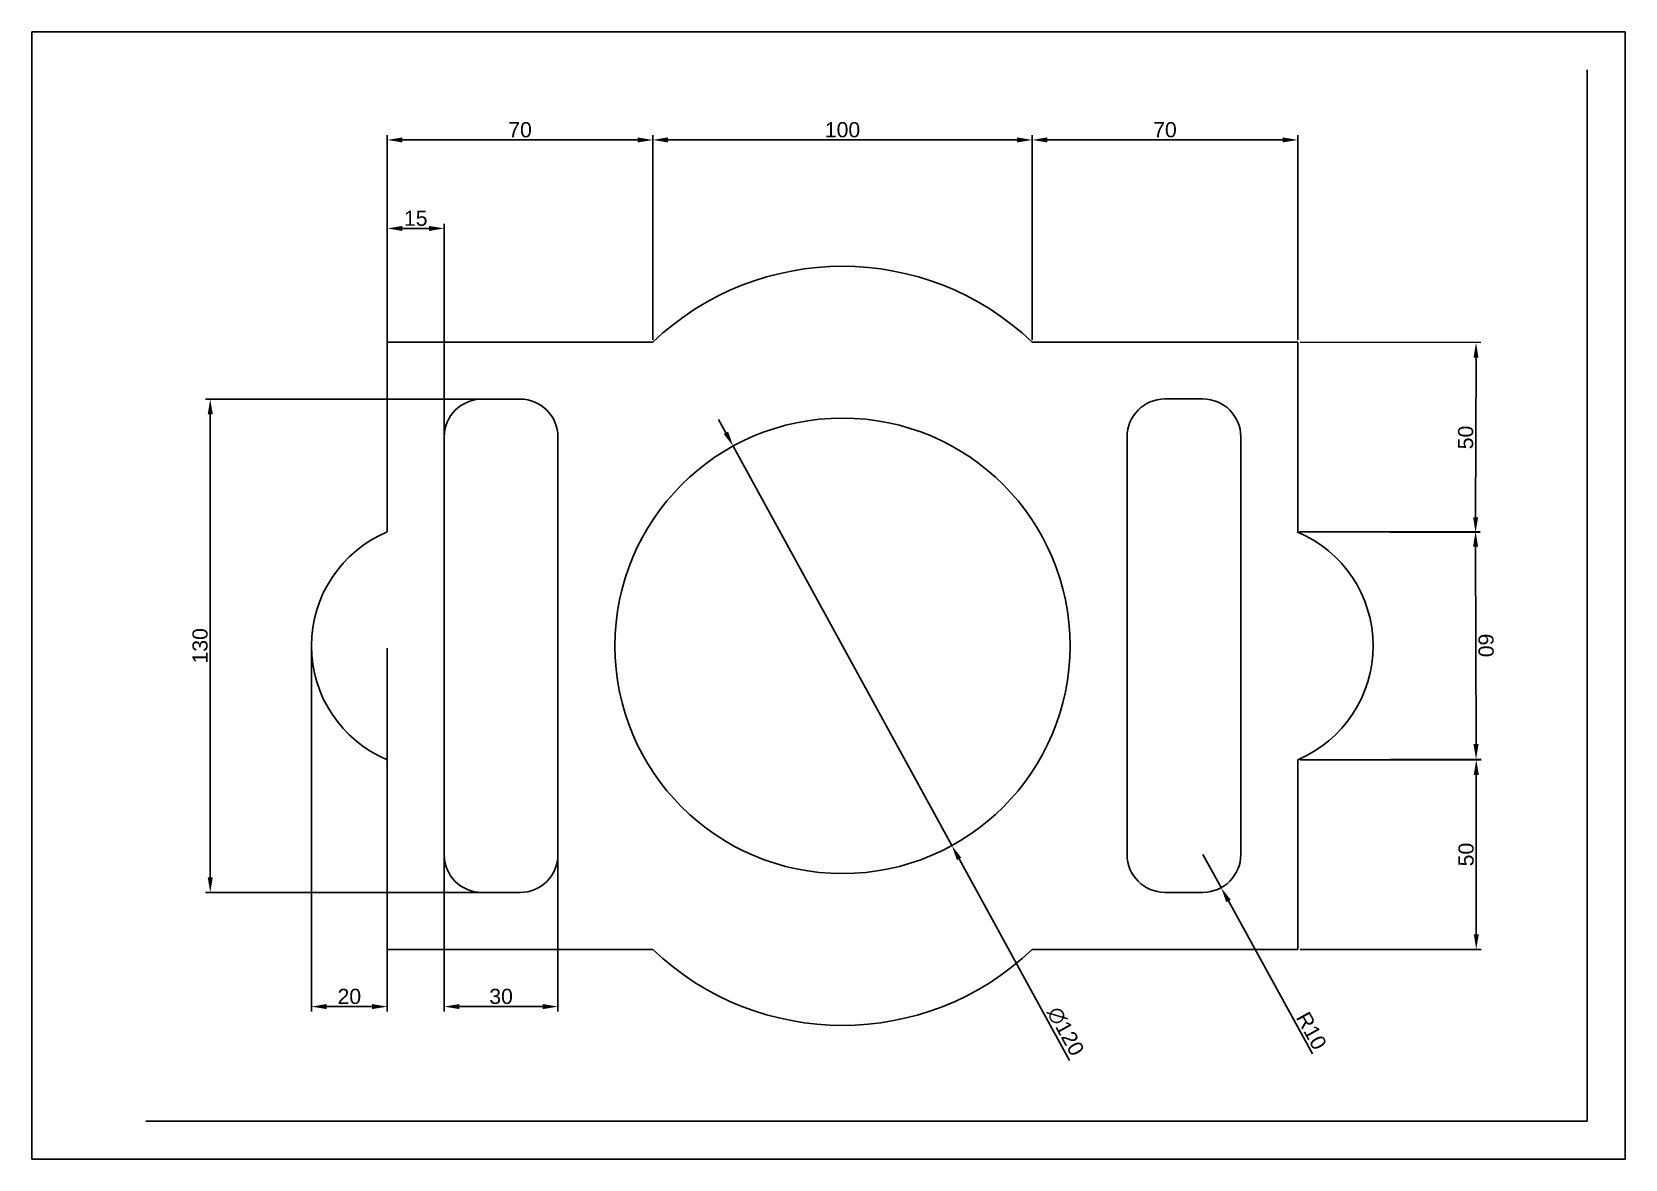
# Paper-space layout 'Presentación2' of a CAD drawing. Header units: millimetres. Extents: x -8 to 412, y -20 to 277.
import ezdxf

# ---------------------------------------------------------------- set-up
doc = ezdxf.new("R2010")
doc.units = ezdxf.units.MM
doc.layers.add('cotas', color=170, linetype='Continuous')
doc.styles.get("Standard").update_dxf_attribs({"font": 'arial.ttf'})
doc.dimstyles.new('ISO-25', dxfattribs={"dimtxt": 4, "dimasz": 4, "dimexe": 1.25, "dimexo": 0.625, "dimtad": 1, "dimtxsty": 'Standard', "dimcen": 2.5, "dimadec": 0, "dimazin": 0, "dimtfac": 1, "dimtmove": 0, "dimatfit": 3, "dimfxl": 1, "dimarcsym": 0})

# ---------------------------------------------------------------- blocks, each defined once
blk = doc.blocks.new('*D45')
at = {"layer": 'cotas', "color": 0, "lineweight": -2, "transparency": 16777216}
for p, q in [((115.48, 179.97), (38.19, 179.97)), ((39.44, 175.97), (39.44, 53.97)), ((115.48, 49.97), (38.19, 49.97))]:
    blk.add_line(p, q, dxfattribs=at)
at = {"layer": 'cotas', "color": 0, "transparency": 16777216}
for points in [[(38.77, 175.97), (40.11, 175.97), (39.44, 179.97)], [(38.77, 53.97), (40.11, 53.97), (39.44, 49.97)]]:
    blk.add_solid(points, dxfattribs=at)
at = {"layer": 'Defpoints', "color": 0, "transparency": 16777216}
for p in [(116.11, 179.97), (39.44, 49.97), (116.11, 49.97)]:
    blk.add_point(p, dxfattribs=at)
at = {"layer": 'cotas', "color": 0, "transparency": 16777216, "insert": (36.77, 114.97), "char_height": 4, "attachment_point": 5, "rotation": 90}
blk.add_mtext('130', dxfattribs=at)
blk = doc.blocks.new('*D46')
at = {"layer": 'cotas', "color": 0, "lineweight": -2, "transparency": 16777216}
for p, q in [((101.11, 59.34), (101.11, 18.66)), ((131.11, 59.34), (131.11, 18.66)), ((105.11, 19.91), (127.11, 19.91))]:
    blk.add_line(p, q, dxfattribs=at)
at = {"layer": 'cotas', "color": 0, "transparency": 16777216}
for points in [[(105.11, 20.58), (105.11, 19.25), (101.11, 19.91)], [(127.11, 20.58), (127.11, 19.25), (131.11, 19.91)]]:
    blk.add_solid(points, dxfattribs=at)
at = {"layer": 'Defpoints', "color": 0, "transparency": 16777216}
for p in [(101.11, 59.97), (131.11, 59.97), (131.11, 19.91)]:
    blk.add_point(p, dxfattribs=at)
at = {"layer": 'cotas', "color": 0, "transparency": 16777216, "insert": (116.11, 22.58), "char_height": 4, "attachment_point": 5}
blk.add_mtext('30', dxfattribs=at)
blk = doc.blocks.new('*D47')
at = {"layer": 'cotas', "color": 0, "lineweight": -2, "transparency": 16777216}
for p, q in [((66.11, 114.34), (66.11, 18.66)), ((86.11, 114.34), (86.11, 18.66)), ((82.11, 19.91), (70.11, 19.91))]:
    blk.add_line(p, q, dxfattribs=at)
at = {"layer": 'cotas', "color": 0, "transparency": 16777216}
for points in [[(70.11, 20.58), (70.11, 19.25), (66.11, 19.91)], [(82.11, 20.58), (82.11, 19.25), (86.11, 19.91)]]:
    blk.add_solid(points, dxfattribs=at)
at = {"layer": 'Defpoints', "color": 0, "transparency": 16777216}
for p in [(66.11, 114.97), (86.11, 114.97), (66.11, 19.91)]:
    blk.add_point(p, dxfattribs=at)
at = {"layer": 'cotas', "color": 0, "transparency": 16777216, "insert": (76.11, 22.58), "char_height": 4, "attachment_point": 5}
blk.add_mtext('20', dxfattribs=at)
blk = doc.blocks.new('*D48')
at = {"layer": 'cotas', "color": 0, "lineweight": -2, "transparency": 16777216}
for p, q in [((86.11, 170.59), (86.11, 226.19)), ((90.11, 224.94), (97.11, 224.94)), ((101.11, 170.59), (101.11, 226.19))]:
    blk.add_line(p, q, dxfattribs=at)
at = {"layer": 'cotas', "color": 0, "transparency": 16777216}
for points in [[(90.11, 225.6), (90.11, 224.27), (86.11, 224.94)], [(97.11, 225.6), (97.11, 224.27), (101.11, 224.94)]]:
    blk.add_solid(points, dxfattribs=at)
at = {"layer": 'Defpoints', "color": 0, "transparency": 16777216}
for p in [(101.11, 224.94), (86.11, 169.97), (101.11, 169.97)]:
    blk.add_point(p, dxfattribs=at)
at = {"layer": 'cotas', "color": 0, "transparency": 16777216, "insert": (93.61, 227.6), "char_height": 4, "attachment_point": 5}
blk.add_mtext('15', dxfattribs=at)
blk = doc.blocks.new('*D49')
at = {"layer": 'cotas', "color": 0, "lineweight": -2, "transparency": 16777216}
for p, q in [((86.11, 195.59), (86.11, 249.5)), ((90.11, 248.25), (152.11, 248.25)), ((156.11, 195.59), (156.11, 249.5))]:
    blk.add_line(p, q, dxfattribs=at)
at = {"layer": 'cotas', "color": 0, "transparency": 16777216}
for points in [[(90.11, 248.92), (90.11, 247.59), (86.11, 248.25)], [(152.11, 248.92), (152.11, 247.59), (156.11, 248.25)]]:
    blk.add_solid(points, dxfattribs=at)
at = {"layer": 'Defpoints', "color": 0, "transparency": 16777216}
for p in [(156.11, 248.25), (86.11, 194.97), (156.11, 194.97)]:
    blk.add_point(p, dxfattribs=at)
at = {"layer": 'cotas', "color": 0, "transparency": 16777216, "insert": (121.11, 250.92), "char_height": 4, "attachment_point": 5}
blk.add_mtext('70', dxfattribs=at)
blk = doc.blocks.new('*D50')
at = {"layer": 'cotas', "color": 0, "lineweight": -2, "transparency": 16777216}
for p, q in [((156.11, 195.59), (156.11, 249.51)), ((160.11, 248.26), (252.11, 248.26)), ((256.11, 195.59), (256.11, 249.51))]:
    blk.add_line(p, q, dxfattribs=at)
at = {"layer": 'cotas', "color": 0, "transparency": 16777216}
for points in [[(160.11, 248.93), (160.11, 247.59), (156.11, 248.26)], [(252.11, 248.93), (252.11, 247.59), (256.11, 248.26)]]:
    blk.add_solid(points, dxfattribs=at)
at = {"layer": 'Defpoints', "color": 0, "transparency": 16777216}
for p in [(256.11, 248.26), (156.11, 194.97), (256.11, 194.97)]:
    blk.add_point(p, dxfattribs=at)
at = {"layer": 'cotas', "color": 0, "transparency": 16777216, "insert": (206.11, 250.93), "char_height": 4, "attachment_point": 5}
blk.add_mtext('100', dxfattribs=at)
blk = doc.blocks.new('*D51')
at = {"layer": 'cotas', "color": 0, "lineweight": -2, "transparency": 16777216}
for p, q in [((256.11, 195.59), (256.11, 249.51)), ((322.11, 248.26), (260.11, 248.26)), ((326.11, 195.59), (326.11, 249.51))]:
    blk.add_line(p, q, dxfattribs=at)
at = {"layer": 'cotas', "color": 0, "transparency": 16777216}
for points in [[(260.11, 248.93), (260.11, 247.59), (256.11, 248.26)], [(322.11, 248.93), (322.11, 247.59), (326.11, 248.26)]]:
    blk.add_solid(points, dxfattribs=at)
at = {"layer": 'Defpoints', "color": 0, "transparency": 16777216}
for p in [(256.11, 248.26), (256.11, 194.97), (326.11, 194.97)]:
    blk.add_point(p, dxfattribs=at)
at = {"layer": 'cotas', "color": 0, "transparency": 16777216, "insert": (291.11, 250.93), "char_height": 4, "attachment_point": 5}
blk.add_mtext('70', dxfattribs=at)
blk = doc.blocks.new('*D52')
at = {"layer": 'cotas', "color": 0, "lineweight": -2, "transparency": 16777216}
for p, q in [((326.73, 194.97), (374.37, 194.85)), ((373.11, 190.85), (373, 148.85)), ((326.61, 144.97), (374.24, 144.85))]:
    blk.add_line(p, q, dxfattribs=at)
at = {"layer": 'cotas', "color": 0, "transparency": 16777216}
for points in [[(372.44, 190.85), (373.77, 190.85), (373.12, 194.85)], [(372.34, 148.85), (373.67, 148.85), (372.99, 144.85)]]:
    blk.add_solid(points, dxfattribs=at)
at = {"layer": 'Defpoints', "color": 0, "transparency": 16777216}
for p in [(326.11, 194.97), (325.98, 144.97), (372.99, 144.85)]:
    blk.add_point(p, dxfattribs=at)
at = {"layer": 'cotas', "color": 0, "transparency": 16777216, "insert": (370.39, 169.86), "char_height": 4, "attachment_point": 5, "rotation": 89.8583}
blk.add_mtext('50', dxfattribs=at)
blk = doc.blocks.new('*D53')
at = {"layer": 'cotas', "color": 0, "lineweight": -2, "transparency": 16777216}
for p, q in [((326.61, 144.97), (374.24, 145.07)), ((373, 141.06), (373.11, 89.06)), ((326.73, 84.97), (374.37, 85.07))]:
    blk.add_line(p, q, dxfattribs=at)
at = {"layer": 'cotas', "color": 0, "transparency": 16777216}
for points in [[(373.67, 141.07), (372.33, 141.06), (372.99, 145.06)], [(373.78, 89.07), (372.44, 89.06), (373.12, 85.06)]]:
    blk.add_solid(points, dxfattribs=at)
at = {"layer": 'Defpoints', "color": 0, "transparency": 16777216}
for p in [(325.98, 144.97), (326.11, 84.97), (373.12, 85.06)]:
    blk.add_point(p, dxfattribs=at)
at = {"layer": 'cotas', "color": 0, "transparency": 16777216, "insert": (375.72, 115.07), "char_height": 4, "attachment_point": 5, "rotation": 270.1181}
blk.add_mtext('60', dxfattribs=at)
blk = doc.blocks.new('*D54')
at = {"layer": 'cotas', "color": 0, "lineweight": -2, "transparency": 16777216}
for p, q in [((326.73, 84.97), (374.43, 84.97)), ((373.18, 80.97), (373.18, 38.97)), ((326.73, 34.97), (374.43, 34.97))]:
    blk.add_line(p, q, dxfattribs=at)
at = {"layer": 'cotas', "color": 0, "transparency": 16777216}
for points in [[(372.51, 80.97), (373.84, 80.97), (373.18, 84.97)], [(372.51, 38.97), (373.84, 38.97), (373.18, 34.97)]]:
    blk.add_solid(points, dxfattribs=at)
at = {"layer": 'Defpoints', "color": 0, "transparency": 16777216}
for p in [(326.11, 84.97), (326.11, 34.97), (373.18, 34.97)]:
    blk.add_point(p, dxfattribs=at)
at = {"layer": 'cotas', "color": 0, "transparency": 16777216, "insert": (370.51, 59.97), "char_height": 4, "attachment_point": 5, "rotation": 90}
blk.add_mtext('50', dxfattribs=at)
blk = doc.blocks.new('*D55')
at = {"layer": 'cotas', "color": 0, "lineweight": -2, "transparency": 16777216}
for p, q in [((175.36, 171.1), (173.44, 174.61)), ((177.29, 167.59), (234.93, 62.34)), ((265.93, 5.73), (236.85, 58.83))]:
    blk.add_line(p, q, dxfattribs=at)
at = {"layer": 'cotas', "color": 0, "transparency": 16777216}
for points in [[(175.95, 171.42), (174.78, 170.78), (177.29, 167.59)], [(237.43, 59.15), (236.26, 58.51), (234.93, 62.34)]]:
    blk.add_solid(points, dxfattribs=at)
at = {"layer": 'Defpoints', "color": 0, "transparency": 16777216}
for p in [(177.29, 167.59), (234.93, 62.34)]:
    blk.add_point(p, dxfattribs=at)
at = {"layer": 'cotas', "color": 0, "transparency": 16777216, "insert": (264.9, 13.39), "char_height": 4, "attachment_point": 5, "rotation": 298.7082}
blk.add_mtext('∅120', dxfattribs=at)
blk = doc.blocks.new('*D57')
at = {"layer": 'cotas', "color": 0, "lineweight": -2, "transparency": 16777216}
for p, q in [((301.11, 60.01), (305.93, 51.25)), ((329.99, 7.51), (307.85, 47.74))]:
    blk.add_line(p, q, dxfattribs=at)
at = {"layer": 'cotas', "color": 0, "transparency": 16777216}
blk.add_solid([(308.44, 48.06), (307.27, 47.42), (305.93, 51.25)], dxfattribs=at)
at = {"layer": 'Defpoints', "color": 0, "transparency": 16777216}
for p in [(301.11, 60.01), (305.93, 51.25)]:
    blk.add_point(p, dxfattribs=at)
at = {"layer": 'cotas', "color": 0, "transparency": 16777216, "insert": (329.72, 13.53), "char_height": 4, "attachment_point": 5, "rotation": 298.8188}
blk.add_mtext('R10', dxfattribs=at)

psp = doc.layouts.new('Presentación2')

# ---------------------------------------------------------------- linework, layer by layer
for p, q in [((-7.582, 276.726), (-7.582, -20.274)), ((412.418, 276.726), (-7.582, 276.726)), ((412.418, -20.274), (412.418, 276.726)), ((402.418, -10.274), (402.418, 266.726)), ((86.106, 144.967), (86.106, 194.967)), ((86.106, 194.967), (156.106, 194.967)), ((256.106, 194.967), (326.106, 194.967)), ((326.106, 194.967), (326.106, 144.916)), ((111.106, 179.967), (121.106, 179.967)), ((301.106, 180.009), (291.106, 180.009)), ((101.106, 114.967), (101.106, 169.967)), ((131.106, 169.967), (131.106, 59.967)), ((281.106, 170.009), (281.106, 60.009)), ((311.106, 115.009), (311.106, 170.009)), ((101.106, 59.967), (101.106, 114.967)), ((311.106, 60.009), (311.106, 115.009)), ((86.106, 34.967), (86.106, 84.967)), ((326.106, 84.967), (326.106, 34.967)), ((121.106, 49.967), (111.106, 49.967)), ((291.106, 50.009), (301.106, 50.009)), ((156.106, 34.967), (86.106, 34.967)), ((326.106, 34.967), (256.106, 34.967)), ((22.418, -10.274), (402.418, -10.274)), ((-7.582, -20.274), (412.418, -20.274))]:
    psp.add_line(p, q)
psp.add_circle((206.106, 114.967), 60)
for centre, radius, start, end in [((206.106, 142.467), 72.5, 46.39718, 133.60282), ((111.106, 169.967), 10, 90, 180), ((121.106, 169.967), 10, 0, 90), ((291.106, 170.009), 10, 90, 180), ((301.106, 170.009), 10, 0, 90), ((98.606, 114.967), 32.5, 112.61986, 247.38014), ((313.443, 114.942), 32.539, 292.9018, 67.3344), ((111.106, 59.967), 10, 180, 270), ((121.106, 59.967), 10, 270, 0), ((291.106, 60.009), 10, 180, 270), ((301.106, 60.009), 10, 270, 0), ((206.106, 87.467), 72.5, 226.39718, 313.60282)]:
    psp.add_arc(centre, radius, start, end)

# ---------------------------------------------------------------- dimensions: what is measured, and where the dimension line sits
at = {"layer": 'cotas'}
for base, p1, p2, picture, middle in [((156.106, 248.252), (86.106, 194.967), (156.106, 194.967), '*D49', (121.106, 250.92)), ((256.106, 248.261), (156.106, 194.967), (256.106, 194.967), '*D50', (206.106, 250.928)), ((256.106, 248.261), (326.106, 194.967), (256.106, 194.967), '*D51', (291.106, 250.928)), ((101.106, 224.938), (86.106, 169.967), (101.106, 169.967), '*D48', (93.606, 227.605)), ((66.106, 19.913), (86.106, 114.967), (66.106, 114.967), '*D47', (76.106, 22.581)), ((131.106, 19.913), (101.106, 59.967), (131.106, 59.967), '*D46', (116.106, 22.582))]:
    dim = psp.add_linear_dim(base=base, p1=p1, p2=p2, dimstyle='ISO-25', dxfattribs=at)
    dim.commit()
    dim.dimension.update_dxf_attribs({"geometry": picture, "text_midpoint": middle})
for p1, p2, picture, middle in [((326.106, 194.967), (325.982, 144.967), '*D52', (370.388, 169.858)), ((325.982, 144.967), (326.106, 84.967), '*D53', (375.722, 115.07))]:
    dim = psp.add_aligned_dim(p1=p1, p2=p2, distance=47.011, dimstyle='ISO-25', dxfattribs=at)
    dim.commit()
    dim.dimension.update_dxf_attribs({"geometry": picture, "text_midpoint": middle})
dim = psp.add_linear_dim(base=(39.439, 49.967), p1=(116.106, 179.967), p2=(116.106, 49.967), angle=90, dimstyle='ISO-25', dxfattribs=at)
dim.commit()
dim.dimension.update_dxf_attribs({"geometry": '*D45', "text_midpoint": (36.77, 114.967)})
dim = psp.add_diameter_dim_2p(p1=(177.285, 167.592), p2=(234.927, 62.343), dimstyle='ISO-25', dxfattribs=at)
dim.commit()
dim.dimension.update_dxf_attribs({"geometry": '*D55', "text_midpoint": (262.467, 12.057), "dimtype": 163})
dim = psp.add_linear_dim(base=(373.177, 34.967), p1=(326.106, 84.967), p2=(326.106, 34.967), angle=90, dimstyle='ISO-25', dxfattribs=at)
dim.commit()
dim.dimension.update_dxf_attribs({"geometry": '*D54', "text_midpoint": (373.177, 59.967), "dimtype": 160})
dim = psp.add_radius_dim(center=(301.106, 60.009), mpoint=(305.926, 51.247), dimstyle='ISO-25', dxfattribs=at)
dim.commit()
dim.dimension.update_dxf_attribs({"geometry": '*D57', "text_midpoint": (327.387, 12.241), "dimtype": 164})

doc.saveas('drawing.dxf')
